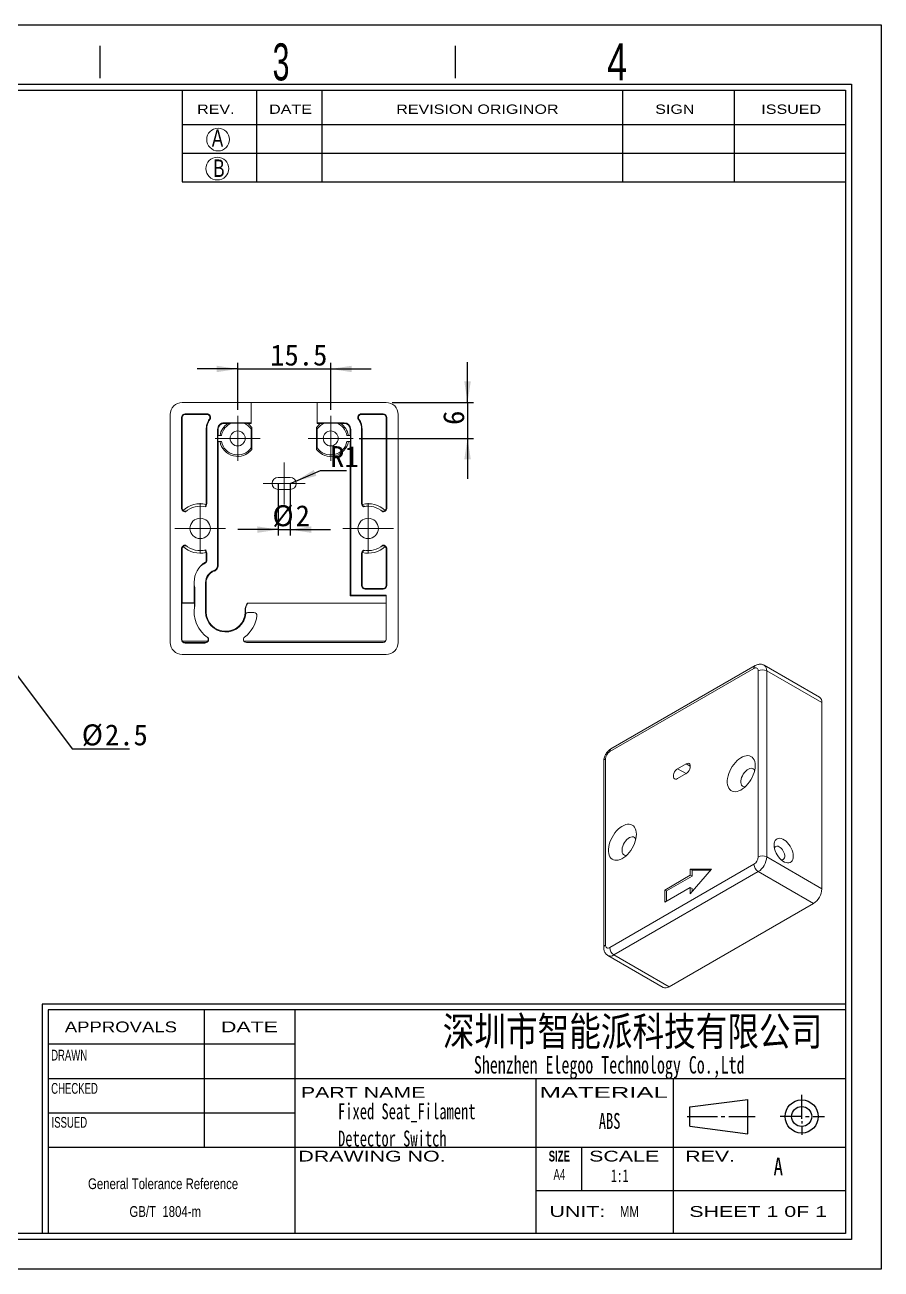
# Model space of a CAD drawing. Header units: millimetres. Extents: x 2 to 295, y 1 to 209.
# Drawn here: x 152.4 to 295.1, y 1.3 to 208.7 of the extents above; entities that cross this region are included whole.
import ezdxf

# ---------------------------------------------------------------- set-up
doc = ezdxf.new("R2010")
doc.units = ezdxf.units.MM
doc.linetypes.add('CENTER', pattern=[10.16, 6.35, -1.27, 1.27, -1.27])
doc.layers.add('DIM', color=5, linetype='Continuous')
doc.layers.add('SLD-0', color=179, linetype='Continuous')
doc.layers.add('中心线', color=1, linetype='CENTER', lineweight=15)
doc.styles.add('SLDTEXTSTYLE0', font='SIMSUN.TTC', dxfattribs={"width": 0.67})
doc.styles.add('SLDTEXTSTYLE1', font='SIMSUN.TTC', dxfattribs={"width": 0.67})
doc.styles.add('SLDTEXTSTYLE10', font='ARIAL.TTF', dxfattribs={"width": 1.2324})
doc.styles.add('SLDTEXTSTYLE11', font='ARIAL.TTF', dxfattribs={"width": 1.7064})
doc.styles.add('SLDTEXTSTYLE12', font='SIMSUN.TTC', dxfattribs={"width": 0.8, "bigfont": 'bigfont'})
doc.styles.add('SLDTEXTSTYLE13', font='SIMSUN.TTC', dxfattribs={"width": 0.8})
doc.styles.add('SLDTEXTSTYLE14', font='SIMSUN.TTC')
doc.styles.add('SLDTEXTSTYLE2', font='SIMKAI.TTF', dxfattribs={"width": 0.67})
doc.styles.add('SLDTEXTSTYLE4', font='ARIAL.TTF', dxfattribs={"width": 0.63516})
doc.styles.add('SLDTEXTSTYLE5', font='GOTHIC.TTF', dxfattribs={"width": 0.7304})
doc.styles.add('SLDTEXTSTYLE6', font='GOTHIC.TTF', dxfattribs={"width": 0.61171})
doc.styles.add('SLDTEXTSTYLE7', font='ARIALBD.TTF', dxfattribs={"width": 0.63516})
doc.styles.add('SLDTEXTSTYLE8', font='ARIAL.TTF', dxfattribs={"width": 1.422})
doc.styles.add('SLDTEXTSTYLE9', font='ARIAL.TTF', dxfattribs={"width": 0.7584})
doc.dimstyles.new('SLDDIMSTYLE1', dxfattribs={"dimtxt": 3.5, "dimasz": 3.5, "dimexe": 0, "dimexo": 0.0625, "dimgap": 0.875, "dimtad": 0, "dimtih": 1, "dimtoh": 1, "dimrnd": 1e-09, "dimzin": 12, "dimdsep": 46, "dimtxsty": 'SLDTEXTSTYLE0', "dimsah": 1, "dimcen": 0, "dimadec": 0, "dimazin": 3, "dimtfac": 1, "dimtmove": 0, "dimatfit": 3, "dimfxl": 0, "dimfrac": 2, "dimtolj": 1, "dimtzin": 12, "dimarcsym": 0})
doc.dimstyles.new('SLDDIMSTYLE2', dxfattribs={"dimtxt": 3.5, "dimasz": 3.5, "dimexe": 0, "dimexo": 0.0625, "dimgap": 0.875, "dimtad": 2, "dimrnd": 1e-09, "dimzin": 12, "dimdsep": 46, "dimtxsty": 'SLDTEXTSTYLE0', "dimsah": 1, "dimcen": 0.09, "dimadec": 0, "dimazin": 3, "dimtfac": 1, "dimtmove": 0, "dimatfit": 0, "dimfxl": 0, "dimfrac": 2, "dimtolj": 1, "dimtzin": 12, "dimarcsym": 0})
doc.dimstyles.new('SLDDIMSTYLE3', dxfattribs={"dimtxt": 3.5, "dimasz": 3.5, "dimexe": 0, "dimexo": 0.0625, "dimgap": 0.875, "dimtad": 0, "dimtih": 1, "dimtoh": 1, "dimrnd": 1e-09, "dimzin": 12, "dimdsep": 46, "dimtxsty": 'SLDTEXTSTYLE0', "dimsah": 1, "dimcen": 0, "dimadec": 0, "dimazin": 3, "dimtfac": 1, "dimtofl": 0, "dimtmove": 0, "dimatfit": 3, "dimfxl": 0, "dimfrac": 2, "dimtolj": 1, "dimtzin": 12, "dimarcsym": 0})

# ---------------------------------------------------------------- blocks, each defined once
blk = doc.blocks.new('SW_NOTE_1')
at = {"color": 0, "linetype": 'Continuous', "lineweight": 0, "char_height": 2.6458, "attachment_point": 1, "style": 'SLDTEXTSTYLE1'}
for s, insert in [('Fixed Seat_Filament ', (0, 3.08)), ('Detector Switch', (0, -1.45))]:
    blk.add_mtext(s, dxfattribs=dict(at, insert=insert))
blk = doc.blocks.new('SW_NOTE_2')
at = {"layer": 'SLD-0', "color": 0, "char_height": 1.7927, "attachment_point": 2, "style": 'SLDTEXTSTYLE9'}
for s, insert in [('General Tolerance Reference ', (13.02, 2.31)), (' GB/T  1804-m', (13.11, -2.32))]:
    blk.add_mtext(s, dxfattribs=dict(at, insert=insert))
blk = doc.blocks.new('_D_5')
at = {"layer": 'DIM'}
for p, q in [((143.78, 110.04), (139.74, 115.43)), ((143.78, 110.04), (145.28, 108.05)), ((145.28, 108.05), (160.31, 88.02)), ((160.31, 88.02), (169.85, 88.02))]:
    blk.add_line(p, q, dxfattribs=at)
for points in [[(143.78, 110.04), (142.11, 113.17), (141.24, 112.52)], [(145.28, 108.05), (146.95, 104.92), (147.81, 105.57)]]:
    blk.add_solid(points, dxfattribs=at)
at = {"layer": 'DIM', "char_height": 3.5, "attachment_point": 1, "style": 'SLDTEXTSTYLE14'}
for s, insert in [('%%c', (161.9, 92.09)), ('2.5', (165.77, 92.09))]:
    blk.add_mtext(s, dxfattribs=dict(at, insert=insert))
blk = doc.blocks.new('_D_6')
at = {"layer": 'DIM'}
for p, q in [((187.89, 144.5), (187.89, 152.33)), ((203.39, 144.5), (203.39, 152.33)), ((187.89, 151.33), (181.16, 151.33)), ((187.89, 151.33), (203.39, 151.33)), ((203.39, 151.33), (210.12, 151.33))]:
    blk.add_line(p, q, dxfattribs=at)
for points in [[(187.89, 151.33), (184.39, 151.86), (184.39, 150.79)], [(203.39, 151.33), (206.89, 150.79), (206.89, 151.86)]]:
    blk.add_solid(points, dxfattribs=at)
at = {"layer": 'DIM', "insert": (193.31, 155.4), "char_height": 3.5, "attachment_point": 1, "style": 'SLDTEXTSTYLE14'}
blk.add_mtext('15.5', dxfattribs=at)
blk = doc.blocks.new('_D_7')
at = {"layer": 'DIM'}
for p, q in [((194.64, 132.25), (194.64, 123.55)), ((196.64, 132.25), (196.64, 123.55)), ((194.64, 124.55), (187.91, 124.55)), ((194.64, 124.55), (196.64, 124.55)), ((196.64, 124.55), (203.37, 124.55))]:
    blk.add_line(p, q, dxfattribs=at)
for points in [[(194.64, 124.55), (191.14, 125.09), (191.14, 124.01)], [(196.64, 124.55), (200.14, 124.01), (200.14, 125.09)]]:
    blk.add_solid(points, dxfattribs=at)
at = {"layer": 'DIM', "char_height": 3.5, "attachment_point": 1, "style": 'SLDTEXTSTYLE14'}
for s, insert in [('%%c', (193.67, 128.62)), ('2', (197.54, 128.62))]:
    blk.add_mtext(s, dxfattribs=dict(at, insert=insert))
blk = doc.blocks.new('_D_8')
at = {"layer": 'DIM'}
for p, q in [((197.56, 132.63), (201.71, 134.39)), ((201.71, 134.39), (206.02, 134.39)), ((196.64, 132.25), (197.56, 132.63))]:
    blk.add_line(p, q, dxfattribs=at)
blk.add_solid([(197.56, 132.63), (200.99, 133.5), (200.57, 134.49)], dxfattribs=at)
at = {"layer": 'DIM', "insert": (203.3, 138.46), "char_height": 3.5, "attachment_point": 1, "style": 'SLDTEXTSTYLE14'}
blk.add_mtext('R1', dxfattribs=at)
blk = doc.blocks.new('_D_9')
at = {"layer": 'DIM'}
for p, q in [((226.19, 145.75), (226.19, 152.48)), ((213.64, 145.75), (227.19, 145.75)), ((226.19, 145.75), (226.19, 139.75)), ((208.14, 139.75), (227.19, 139.75)), ((226.19, 139.75), (226.19, 133.01))]:
    blk.add_line(p, q, dxfattribs=at)
for points in [[(226.19, 145.75), (226.73, 149.25), (225.65, 149.25)], [(226.19, 139.75), (225.65, 136.25), (226.73, 136.25)]]:
    blk.add_solid(points, dxfattribs=at)
at = {"layer": 'DIM', "insert": (222.12, 142), "char_height": 3.5, "attachment_point": 1, "rotation": 90, "style": 'SLDTEXTSTYLE14'}
blk.add_mtext('6', dxfattribs=at)
blk = doc.blocks.new('SW_CENTERMARKSYMBOL_4')
at = {"layer": '中心线', "color": 0}
for p, q in [((0, 2.5), (0, 3.75)), ((0, 0), (0, 2.5)), ((-2.5, 0), (-3.75, 0)), ((0, 0), (-2.5, 0)), ((0, 0), (0, -2.5)), ((0, 0), (2.5, 0)), ((2.5, 0), (3.75, 0)), ((0, -2.5), (0, -3.75))]:
    blk.add_line(p, q, dxfattribs=at)
blk = doc.blocks.new('SW_CENTERMARKSYMBOL_5')
at = {"layer": '中心线', "color": 0}
for p, q in [((0, 2.5), (0, 3.75)), ((0, 0), (0, 2.5)), ((-2.5, 0), (-3.75, 0)), ((0, 0), (-2.5, 0)), ((0, 0), (0, -2.5)), ((0, 0), (2.5, 0)), ((2.5, 0), (3.75, 0)), ((0, -2.5), (0, -3.75))]:
    blk.add_line(p, q, dxfattribs=at)
blk = doc.blocks.new('SW_CENTERMARKSYMBOL_6')
at = {"layer": '中心线', "color": 0}
for p, q in [((0, 2.5), (0, 4.2)), ((0, 0), (0, 2.5)), ((-2.5, 0), (-4.2, 0)), ((0, 0), (-2.5, 0)), ((0, 0), (0, -2.5)), ((0, 0), (2.5, 0)), ((2.5, 0), (4.2, 0)), ((0, -2.5), (0, -4.2))]:
    blk.add_line(p, q, dxfattribs=at)
blk = doc.blocks.new('SW_CENTERMARKSYMBOL_7')
at = {"layer": '中心线', "color": 0}
for p, q in [((0, 2.5), (0, 4.2)), ((0, 0), (0, 2.5)), ((-2.5, 0), (-4.2, 0)), ((0, 0), (-2.5, 0)), ((0, 0), (0, -2.5)), ((0, 0), (2.5, 0)), ((2.5, 0), (4.2, 0)), ((0, -2.5), (0, -4.2))]:
    blk.add_line(p, q, dxfattribs=at)
blk = doc.blocks.new('SW_CENTERMARKSYMBOL_8')
at = {"layer": '中心线', "color": 0}
for p, q in [((0, 2.5), (0, 3.5)), ((0, 0), (0, 2.5)), ((-2.5, 0), (-3.5, 0)), ((0, 0), (-2.5, 0)), ((0, 0), (0, -2.5)), ((0, 0), (2.5, 0)), ((2.5, 0), (3.5, 0)), ((0, -2.5), (0, -3.5))]:
    blk.add_line(p, q, dxfattribs=at)

msp = doc.modelspace()

# ---------------------------------------------------------------- linework, layer by layer
at = {"color": 7, "linetype": 'Continuous', "lineweight": 15}
for p, q in [((190.136, 145.745), (178.636, 145.745)), ((190.136, 145.745), (190.136, 142.35)), ((201.136, 145.745), (190.136, 145.745)), ((201.136, 142.35), (201.136, 145.745)), ((212.636, 145.745), (201.136, 145.745)), ((176.636, 143.745), (176.636, 105.745)), ((178.531, 143.245), (178.531, 128.12)), ((178.636, 143.245), (178.531, 143.245)), ((178.636, 143.245), (178.636, 128.12)), ((182.764, 143.85), (179.136, 143.85)), ((179.136, 143.85), (179.136, 143.745)), ((179.136, 143.745), (182.764, 143.745)), ((182.764, 143.745), (182.764, 143.85)), ((212.136, 143.85), (208.508, 143.85)), ((208.508, 143.85), (208.508, 143.745)), ((208.508, 143.745), (212.136, 143.745)), ((212.136, 143.745), (212.136, 143.85)), ((212.636, 143.245), (212.636, 128.12)), ((212.741, 143.245), (212.636, 143.245)), ((212.741, 128.12), (212.741, 143.245)), ((214.636, 105.745), (214.636, 143.745)), ((182.636, 141.245), (182.741, 141.245)), ((182.636, 128.915), (182.636, 141.245)), ((182.741, 141.245), (182.741, 128.915)), ((183.26, 142.9), (183.174, 142.96)), ((184.531, 141.245), (184.531, 118.763)), ((184.636, 141.245), (184.531, 141.245)), ((184.636, 141.245), (184.636, 140.245)), ((190.136, 142.35), (185.636, 142.35)), ((185.636, 142.35), (185.636, 142.245)), ((186.251, 142.245), (185.636, 142.245)), ((186.88, 142.305), (188.892, 142.305)), ((190.136, 142.245), (189.522, 142.245)), ((190.136, 142.305), (190.136, 142.35)), ((190.136, 142.245), (190.136, 142.305)), ((190.136, 141.326), (190.136, 138.164)), ((190.255, 137.925), (190.255, 141.566)), ((201.017, 141.566), (201.017, 137.925)), ((205.636, 142.35), (201.136, 142.35)), ((201.136, 142.305), (201.136, 142.35)), ((201.136, 142.245), (201.136, 142.305)), ((201.751, 142.245), (201.136, 142.245)), ((201.136, 138.164), (201.136, 141.326)), ((204.392, 142.305), (202.38, 142.305)), ((205.636, 142.245), (205.022, 142.245)), ((205.636, 142.245), (205.636, 142.35)), ((206.636, 140.245), (206.636, 141.245)), ((206.741, 141.245), (206.636, 141.245)), ((206.741, 113.63), (206.741, 141.245)), ((208.098, 142.96), (208.012, 142.9)), ((208.531, 128.915), (208.531, 141.245)), ((208.531, 141.245), (208.636, 141.245)), ((208.636, 141.245), (208.636, 128.915)), ((184.577, 140.245), (184.577, 139.245)), ((185.182, 140.245), (184.577, 140.245)), ((185.182, 139.245), (184.577, 139.245)), ((184.636, 139.245), (184.636, 118.574)), ((206.09, 140.245), (206.695, 140.245)), ((206.09, 139.245), (206.695, 139.245)), ((206.636, 113.526), (206.636, 139.245)), ((206.695, 139.245), (206.695, 140.245)), ((194.636, 133.245), (196.636, 133.245)), ((196.636, 131.245), (194.636, 131.245)), ((182.636, 128.915), (182.741, 128.915)), ((208.531, 128.915), (208.636, 128.915)), ((178.531, 128.12), (178.636, 128.12)), ((212.636, 128.12), (212.741, 128.12)), ((178.531, 121.37), (178.531, 106.245)), ((178.636, 121.37), (178.531, 121.37)), ((178.636, 121.37), (178.636, 112.348)), ((182.741, 120.575), (182.636, 120.575)), ((182.636, 119.487), (182.636, 120.575)), ((182.741, 120.575), (182.741, 119.487)), ((208.531, 115.226), (208.531, 120.575)), ((208.636, 120.575), (208.531, 120.575)), ((208.636, 120.575), (208.636, 115.226)), ((212.741, 121.37), (212.636, 121.37)), ((212.636, 121.37), (212.636, 115.226)), ((212.741, 115.226), (212.741, 121.37)), ((182.636, 119.487), (182.741, 119.487)), ((184.531, 118.763), (184.508, 118.778)), ((184.636, 118.574), (184.531, 118.763)), ((184.636, 118.574), (184.636, 118.574)), ((183.934, 117.73), (183.969, 117.631)), ((180.636, 115.745), (180.636, 112.348)), ((180.741, 114.836), (180.741, 111.889)), ((182.531, 115.745), (182.636, 115.745)), ((182.531, 115.745), (182.531, 110.845)), ((182.636, 115.745), (182.636, 110.845)), ((208.531, 115.226), (208.636, 115.226)), ((209.136, 114.726), (209.136, 114.621)), ((209.136, 114.726), (212.136, 114.726)), ((212.136, 114.621), (209.136, 114.621)), ((212.136, 114.621), (212.136, 114.726)), ((212.636, 115.226), (212.741, 115.226)), ((178.636, 112.348), (178.609, 112.295)), ((180.663, 112.295), (178.609, 112.295)), ((180.636, 112.348), (178.636, 112.348)), ((180.663, 112.295), (180.636, 112.348)), ((189.565, 112.295), (189.532, 112.295)), ((189.565, 112.295), (212.636, 112.295)), ((206.636, 113.526), (206.741, 113.63)), ((212.636, 113.526), (206.636, 113.526)), ((206.741, 113.63), (212.636, 113.63)), ((212.636, 106.245), (212.636, 113.63)), ((182.531, 110.845), (182.636, 110.845)), ((189.136, 110.845), (189.136, 111.101)), ((189.184, 111.101), (189.136, 111.101)), ((189.186, 110.845), (189.136, 110.845)), ((189.587, 110.741), (190.598, 110.741)), ((178.531, 106.245), (178.595, 106.245)), ((182.884, 105.953), (178.688, 105.953)), ((188.93, 105.953), (212.542, 105.953)), ((178.636, 103.745), (212.636, 103.745)), ((179.136, 105.71), (179.136, 105.641)), ((182.436, 105.71), (179.136, 105.71)), ((179.136, 105.641), (182.436, 105.641)), ((182.436, 105.641), (182.436, 105.71)), ((189.336, 105.745), (212.136, 105.745)), ((274.128, 101.885), (250.086, 88.006)), ((284.82, 96.628), (275.628, 101.934)), ((273.921, 101.427), (249.879, 87.548)), ((274.628, 69.99), (274.628, 101.019)), ((276.042, 101.019), (276.042, 69.99)), ((285.234, 95.712), (276.042, 101.019)), ((285.234, 95.712), (285.234, 64.684)), ((248.879, 85.915), (248.879, 54.887)), ((249.172, 86.323), (249.172, 55.295)), ((262.607, 85.506), (261.193, 84.689)), ((262.607, 83.873), (261.193, 84.689)), ((261.193, 83.056), (262.607, 83.873)), ((262.607, 83.873), (262.589, 83.862)), ((262.625, 83.883), (262.607, 83.873)), ((249.879, 54.887), (273.921, 68.765)), ((276.042, 69.99), (285.234, 64.684)), ((274.628, 67.541), (250.586, 53.662)), ((263.314, 66.929), (259.072, 64.48)), ((263.597, 66.766), (259.354, 64.317)), ((263.314, 63.867), (266.85, 67.95)), ((266.85, 67.95), (263.314, 67.95)), ((263.314, 67.95), (263.314, 66.929)), ((263.597, 67.787), (263.314, 67.95)), ((263.597, 66.766), (263.314, 66.929)), ((263.597, 67.787), (263.597, 66.766)), ((266.708, 67.786), (263.597, 67.787)), ((283.82, 62.234), (274.628, 67.541)), ((259.072, 62.439), (263.314, 64.888)), ((259.072, 64.48), (259.072, 62.439)), ((259.354, 64.317), (259.072, 64.48)), ((259.354, 64.317), (259.354, 62.602)), ((263.314, 64.888), (263.314, 63.867)), ((263.597, 64.725), (263.314, 64.888)), ((263.597, 64.725), (263.597, 64.194)), ((283.82, 62.234), (259.779, 48.355)), ((249.586, 53.563), (258.779, 48.256)), ((250.586, 53.662), (259.779, 48.355))]:
    msp.add_line(p, q, dxfattribs=at)
at = {"color": 8, "linetype": 'Continuous', "lineweight": 15}
msp.add_line((263.314, 85.097), (262.607, 85.506), dxfattribs=at)
at = {"color": 7, "linetype": 'Continuous', "lineweight": 15, "flags": 128}
for points in [[(262.607, 83.873), (262.79, 84.006), (262.961, 84.186), (263.107, 84.4), (263.219, 84.634), (263.29, 84.872), (263.314, 85.097), (263.29, 85.295), (263.219, 85.451), (263.107, 85.555), (262.961, 85.6), (262.79, 85.583), (262.607, 85.506)], [(274.133, 85.219), (274.112, 85.566), (274.05, 85.883), (273.948, 86.164), (273.807, 86.404), (273.631, 86.599), (273.422, 86.745), (273.184, 86.84), (272.921, 86.882), (272.638, 86.87), (272.34, 86.805), (272.033, 86.688), (271.721, 86.52), (271.411, 86.305), (271.108, 86.046), (270.817, 85.749), (270.544, 85.418), (270.293, 85.06), (270.069, 84.68), (269.876, 84.286), (269.717, 83.885), (269.595, 83.483), (269.513, 83.088), (269.471, 82.708), (269.471, 82.348), (269.513, 82.015), (269.595, 81.715), (269.717, 81.454), (269.876, 81.236), (270.069, 81.065), (270.293, 80.944), (270.544, 80.876), (270.817, 80.86), (271.108, 80.899), (271.411, 80.991), (271.721, 81.134), (272.033, 81.325), (272.34, 81.563), (272.638, 81.841), (272.921, 82.156), (273.184, 82.501), (273.422, 82.871), (273.631, 83.259), (273.807, 83.657), (273.948, 84.06), (274.05, 84.459), (274.112, 84.848), (274.133, 85.219)], [(261.193, 84.689), (261.01, 84.556), (260.839, 84.376), (260.693, 84.161), (260.58, 83.927), (260.51, 83.69), (260.486, 83.464), (260.51, 83.267), (260.58, 83.111), (260.693, 83.007), (260.839, 82.961), (261.01, 82.978), (261.193, 83.056)], [(274.037, 84.4), (273.942, 84.553), (273.801, 84.679), (273.628, 84.752), (273.43, 84.769), (273.214, 84.731), (272.988, 84.638), (272.76, 84.494), (272.538, 84.303), (272.33, 84.074), (272.144, 83.813), (271.986, 83.531), (271.862, 83.238), (271.777, 82.944), (271.734, 82.66), (271.734, 82.396), (271.777, 82.162), (271.862, 81.966), (271.986, 81.815), (272.144, 81.715), (272.33, 81.669), (272.461, 81.67)], [(254.334, 73.789), (254.313, 74.136), (254.251, 74.453), (254.149, 74.734), (254.008, 74.974), (253.832, 75.169), (253.623, 75.315), (253.385, 75.41), (253.122, 75.452), (252.839, 75.441), (252.541, 75.375), (252.234, 75.258), (251.922, 75.09), (251.612, 74.875), (251.309, 74.616), (251.018, 74.319), (250.745, 73.988), (250.494, 73.63), (250.27, 73.25), (250.077, 72.856), (249.918, 72.455), (249.796, 72.053), (249.714, 71.659), (249.672, 71.278), (249.672, 70.918), (249.714, 70.585), (249.796, 70.286), (249.918, 70.024), (250.077, 69.806), (250.27, 69.635), (250.494, 69.515), (250.745, 69.446), (251.018, 69.431), (251.309, 69.469), (251.612, 69.561), (251.922, 69.704), (252.234, 69.896), (252.541, 70.133), (252.839, 70.412), (253.122, 70.726), (253.385, 71.072), (253.623, 71.441), (253.832, 71.829), (254.008, 72.228), (254.149, 72.63), (254.251, 73.029), (254.313, 73.418), (254.334, 73.789)], [(254.238, 72.97), (254.143, 73.123), (254.002, 73.249), (253.829, 73.322), (253.631, 73.34), (253.415, 73.301), (253.189, 73.208), (252.961, 73.064), (252.739, 72.874), (252.531, 72.644), (252.345, 72.383), (252.187, 72.101), (252.063, 71.808), (251.978, 71.514), (251.935, 71.23), (251.935, 70.966), (251.978, 70.732), (252.063, 70.536), (252.187, 70.385), (252.345, 70.285), (252.531, 70.24), (252.662, 70.24)], [(277.28, 71.97), (277.301, 72.26), (277.366, 72.517), (277.471, 72.734), (277.615, 72.905), (277.793, 73.026), (278, 73.092), (278.231, 73.103), (278.48, 73.058), (278.739, 72.959), (279.002, 72.807), (279.261, 72.607), (279.51, 72.365), (279.741, 72.088), (279.948, 71.782), (280.126, 71.456), (280.27, 71.119), (280.375, 70.78), (280.44, 70.448), (280.461, 70.133), (280.44, 69.844), (280.375, 69.587), (280.27, 69.37), (280.126, 69.199), (279.948, 69.078), (279.741, 69.012), (279.51, 69.001), (279.261, 69.045), (279.002, 69.145), (278.739, 69.297), (278.48, 69.496), (278.231, 69.738), (278, 70.016), (277.793, 70.322), (277.615, 70.648), (277.471, 70.985), (277.366, 71.324), (277.301, 71.655), (277.28, 71.97)], [(278.464, 69.51), (278.491, 69.507), (278.659, 69.513), (278.805, 69.571), (278.921, 69.68), (279.001, 69.834), (279.042, 70.026), (279.042, 70.247), (279.001, 70.486), (278.921, 70.733), (278.805, 70.975), (278.659, 71.202), (278.491, 71.403), (278.306, 71.568), (278.116, 71.691), (277.927, 71.764), (277.749, 71.785), (277.591, 71.752), (277.46, 71.668), (277.361, 71.535), (277.332, 71.471)]]:
    msp.add_lwpolyline(points, dxfattribs=at)
at = {"color": 7, "linetype": 'Continuous', "lineweight": 15}
for centre, radius in [((187.886, 139.745), 1.25), ((203.386, 139.745), 1.25), ((181.636, 124.745), 1.7), ((209.636, 124.745), 1.7)]:
    msp.add_circle(centre, radius, dxfattribs=at)
for centre, radius, start, end in [((178.636, 143.745), 2, 90, 180), ((212.636, 143.745), 2, 0, 90), ((179.136, 143.245), 0.605, 90, 180), ((179.136, 143.245), 0.5, 90, 180), ((208.508, 143.245), 0.605, 90, 214.8499), ((208.508, 143.245), 0.5, 90, 214.8499), ((212.136, 143.245), 0.605, 0, 90), ((212.136, 143.245), 0.5, 0, 90), ((187.886, 139.745), 2.987, 123.19303, 170.36528), ((187.886, 139.745), 2.75, 111.46049, 169.52432), ((187.886, 139.745), 2.75, 35.0968, 68.53951), ((187.886, 139.745), 2.987, 37.54465, 56.80697), ((203.386, 139.745), 2.987, 123.19303, 142.45535), ((203.386, 139.745), 2.75, 111.46049, 144.9032), ((203.386, 139.745), 2.75, 10.47568, 68.53951), ((203.386, 139.745), 2.987, 9.63472, 56.80697), ((205.636, 141.245), 1.105, 0, 90), ((205.636, 141.245), 1, 0, 90), ((205.636, 141.245), 2.895, 0, 34.8499), ((205.636, 141.245), 3, 0, 34.8499), ((187.886, 139.745), 2.987, 189.63472, 322.45535), ((187.886, 139.745), 2.75, 190.47568, 324.9032), ((203.386, 139.745), 2.987, 217.54465, 350.36528), ((203.386, 139.745), 2.75, 215.0968, 349.52432), ((194.636, 132.245), 1, 90, 270), ((196.636, 132.245), 1, 270, 90), ((181.636, 124.745), 4.128, 76.35095, 133.34257), ((209.136, 128.915), 0.605, 180, 245.0054), ((209.136, 128.915), 0.5, 180, 198.4589), ((209.636, 124.745), 4.128, 46.65743, 103.6501), ((179.136, 128.12), 0.605, 180, 274.69786), ((179.136, 128.12), 0.5, 180, 228.15136), ((181.636, 124.745), 3.7, 75.28251, 131.47474), ((209.636, 124.745), 3.7, 48.52526, 101.78228), ((212.136, 128.12), 0.605, 265.30214, 0), ((212.136, 128.12), 0.5, 311.84864, 0), ((179.136, 121.37), 0.605, 85.30214, 180), ((179.136, 121.37), 0.5, 131.84864, 180), ((181.636, 124.745), 4.128, 226.65743, 283.64905), ((181.636, 124.745), 3.7, 228.52526, 284.71749), ((209.136, 120.575), 0.605, 114.9946, 180), ((209.136, 120.575), 0.5, 161.5411, 180), ((209.636, 124.745), 4.128, 256.3499, 313.34257), ((209.636, 124.745), 3.7, 258.21772, 311.47474), ((212.136, 121.37), 0.605, 0, 94.69786), ((212.136, 121.37), 0.5, 0, 48.15136), ((184.636, 115.745), 4, 136.89001, 193.13952), ((183.636, 118.574), 0.895, 289.47123, 13.19382), ((184.636, 115.745), 2.105, 109.47199, 180), ((184.636, 115.745), 2, 109.47199, 180), ((209.136, 115.226), 0.605, 180, 270), ((209.136, 115.226), 0.5, 180, 270), ((212.136, 115.226), 0.605, 270, 0), ((212.136, 115.226), 0.5, 270, 0), ((191.136, 111.101), 2, 143.32913, 180), ((185.886, 110.845), 5.25, 168.53689, 236.67762), ((185.886, 110.845), 3.355, 180, 355.68282), ((185.886, 110.845), 3.25, 180, 0), ((185.886, 110.845), 5.25, 306.8699, 352.69762), ((189.587, 110.241), 0.5, 90, 135.37746), ((190.598, 110.241), 0.5, 352.69762, 90), ((179.136, 106.245), 0.605, 180, 270), ((179.136, 106.245), 0.535, 213.12752, 270), ((182.436, 106.245), 0.605, 270, 20.63755), ((182.436, 106.245), 0.535, 270, 326.87248), ((189.336, 106.245), 0.5, 126.8699, 270), ((212.136, 106.245), 0.5, 270, 0), ((178.636, 105.745), 2, 180, 270), ((212.636, 105.745), 2, 270, 0), ((274.197, 101.089), 0.437, 350.78574, 129.20332), ((275.335, 99.654), 1.537, 62.60968, 117.39033), ((284.234, 95.811), 1.005, 354.33751, 54.35023), ((250.707, 86.254), 1.537, 122.60544, 177.39462), ((273.093, 70.06), 1.537, 302.60544, 357.39462), ((275.456, 68.835), 1.537, 182.60548, 237.39452), ((275.335, 68.625), 1.537, 62.60968, 117.39033), ((272.985, 70.122), 3.06, 302.47628, 357.52375), ((282.177, 64.816), 3.06, 302.47628, 357.52375), ((249.603, 55.225), 0.437, 170.78574, 309.20332), ((251.414, 54.956), 1.537, 182.60548, 237.39452), ((259.196, 49.142), 0.979, 244.78095, 306.52948)]:
    msp.add_arc(centre, radius, start, end, dxfattribs=at)
at = {"color": 8, "linetype": 'Continuous', "lineweight": 15}
for centre, radius, start, end in [((274.421, 101.476), 0.503, 125.7048, 185.61986), ((275.044, 101.118), 1.003, 354.31372, 54.62737), ((250.37, 87.602), 0.494, 125.072, 186.2402), ((249.38, 85.865), 0.503, 114.37447, 174.3054), ((249.38, 54.837), 0.503, 114.37593, 174.28946), ((250.003, 54.45), 0.98, 245.0603, 306.50296)]:
    msp.add_arc(centre, radius, start, end, dxfattribs=at)
at = {"color": 7, "linetype": 'Continuous', "lineweight": 15}
for centre, start_param, end_param in [((178.61, 109.045), 0.0174533, 2.6090886), ((180.662, 109.045), 5.5814183, 6.265732), ((189.162, 109.045), 5.2993655, 5.3971418)]:
    msp.add_ellipse(centre, major_axis=(0, 3.25), ratio=0.0087269, start_param=start_param, end_param=end_param, dxfattribs=at)
for points, knots in [([(182.764, 143.85), (182.874, 143.85), (182.983, 143.819), (183.171, 143.706), (183.249, 143.623), (183.351, 143.428), (183.374, 143.316), (183.36, 143.097), (183.323, 142.99), (183.26, 142.9)], [2.5333471, 2.5333471, 2.5333471, 2.5333471, 3.0781076, 3.0781076, 3.622868, 3.622868, 4.1676285, 4.1676285, 4.712389, 4.712389, 4.712389, 4.712389]), ([(183.174, 142.96), (183.226, 143.034), (183.257, 143.123), (183.268, 143.304), (183.249, 143.396), (183.165, 143.557), (183.1, 143.626), (182.945, 143.72), (182.855, 143.745), (182.764, 143.745)], [2.5333471, 2.5333471, 2.5333471, 2.5333471, 3.0781076, 3.0781076, 3.622868, 3.622868, 4.1676285, 4.1676285, 4.712389, 4.712389, 4.712389, 4.712389]), ([(182.636, 141.245), (182.636, 141.549), (182.683, 141.853), (182.865, 142.434), (183, 142.71), (183.174, 142.96)], [5.67493973, 5.67493973, 5.67493973, 5.67493973, 5.97906252, 5.97906252, 6.28318531, 6.28318531, 6.28318531, 6.28318531]), ([(182.741, 141.245), (182.741, 141.539), (182.786, 141.832), (182.961, 142.392), (183.092, 142.659), (183.26, 142.9)], [5.67493973, 5.67493973, 5.67493973, 5.67493973, 5.97906252, 5.97906252, 6.28318531, 6.28318531, 6.28318531, 6.28318531]), ([(184.531, 141.245), (184.531, 141.39), (184.56, 141.534), (184.671, 141.802), (184.753, 141.924), (184.957, 142.129), (185.08, 142.211), (185.347, 142.321), (185.491, 142.35), (185.636, 142.35)], [4.712389, 4.712389, 4.712389, 4.712389, 5.1050881, 5.1050881, 5.4977871, 5.4977871, 5.8904862, 5.8904862, 6.2831853, 6.2831853, 6.2831853, 6.2831853]), ([(185.636, 142.245), (185.505, 142.245), (185.374, 142.219), (185.132, 142.119), (185.022, 142.045), (184.836, 141.86), (184.762, 141.749), (184.662, 141.507), (184.636, 141.376), (184.636, 141.245)], [4.712389, 4.712389, 4.712389, 4.712389, 5.1050881, 5.1050881, 5.4977871, 5.4977871, 5.8904862, 5.8904862, 6.2831853, 6.2831853, 6.2831853, 6.2831853]), ([(186.251, 142.245), (186.338, 142.255), (186.431, 142.265), (186.636, 142.285), (186.747, 142.295), (186.88, 142.305)], [0, 0, 0, 0, 0.5, 0.5, 1, 1, 1, 1]), ([(189.522, 142.245), (189.434, 142.255), (189.341, 142.265), (189.136, 142.285), (189.025, 142.295), (188.892, 142.305)], [0, 0, 0, 0, 0.5, 0.5, 1, 1, 1, 1]), ([(190.136, 141.326), (190.167, 141.39), (190.198, 141.452), (190.229, 141.514), (190.237, 141.531), (190.246, 141.549), (190.255, 141.566)], [0.0000002002, 0.0000002002, 0.0000002002, 0.0000002002, 0.0053145131, 0.0053145131, 0.0053145131, 0.0068054468, 0.0068054468, 0.0068054468, 0.0068054468]), ([(201.017, 141.566), (201.051, 141.499), (201.084, 141.432), (201.118, 141.363), (201.124, 141.351), (201.13, 141.339), (201.136, 141.326)], [0.0000002002, 0.0000002002, 0.0000002002, 0.0000002002, 0.0057734468, 0.0057734468, 0.0057734468, 0.0068054468, 0.0068054468, 0.0068054468, 0.0068054468]), ([(201.751, 142.245), (201.838, 142.255), (201.931, 142.265), (202.136, 142.285), (202.247, 142.295), (202.38, 142.305)], [0, 0, 0, 0, 0.5, 0.5, 1, 1, 1, 1]), ([(205.022, 142.245), (204.934, 142.255), (204.841, 142.265), (204.636, 142.285), (204.525, 142.295), (204.392, 142.305)], [0, 0, 0, 0, 0.5, 0.5, 1, 1, 1, 1]), ([(190.255, 137.925), (190.221, 137.991), (190.188, 138.059), (190.154, 138.127), (190.148, 138.139), (190.142, 138.152), (190.136, 138.164)], [0.0000002002, 0.0000002002, 0.0000002002, 0.0000002002, 0.0057734468, 0.0057734468, 0.0057734468, 0.0068054468, 0.0068054468, 0.0068054468, 0.0068054468]), ([(201.136, 138.164), (201.105, 138.101), (201.074, 138.038), (201.043, 137.976), (201.035, 137.959), (201.026, 137.942), (201.017, 137.925)], [0.0000002002, 0.0000002002, 0.0000002002, 0.0000002002, 0.0053145131, 0.0053145131, 0.0053145131, 0.0068054468, 0.0068054468, 0.0068054468, 0.0068054468]), ([(182.478, 128.348), (182.507, 128.439), (182.537, 128.531), (182.566, 128.622), (182.574, 128.644), (182.581, 128.667), (182.588, 128.69), (182.596, 128.712), (182.603, 128.735), (182.61, 128.757)], [0, 0, 0, 0, 0.00040628176, 0.00040628176, 0.00040628176, 0.00050656471, 0.00050656471, 0.00050656471, 0.00060684766, 0.00060684766, 0.00060684766, 0.00060684766]), ([(182.741, 128.915), (182.741, 128.85), (182.73, 128.786), (182.71, 128.724), (182.665, 128.591), (182.621, 128.457), (182.576, 128.324)], [-0.00034452017, -0.00034452017, -0.00034452017, -0.00034452017, -0.00018414292, -0.00018414292, -0.00018414292, 0.00016037725, 0.00016037725, 0.00016037725, 0.00016037725]), ([(208.662, 128.757), (208.69, 128.67), (208.741, 128.59), (208.859, 128.493), (208.905, 128.465), (209.012, 128.424), (209.074, 128.411), (209.139, 128.412)], [0, 0, 0, 0, 0.5, 0.5, 0.75, 0.75, 1, 1, 1, 1]), ([(178.802, 127.748), (178.87, 127.686), (178.954, 127.642), (179.104, 127.616), (179.159, 127.614), (179.272, 127.632), (179.332, 127.652), (179.388, 127.684)], [0, 0, 0, 0, 0.5, 0.5, 0.75, 0.75, 1, 1, 1, 1]), ([(211.884, 127.684), (211.94, 127.652), (212, 127.632), (212.113, 127.614), (212.168, 127.616), (212.318, 127.642), (212.402, 127.686), (212.47, 127.748)], [0, 0, 0, 0, 0.25, 0.25, 0.5, 0.5, 1, 1, 1, 1]), ([(179.388, 121.807), (179.332, 121.839), (179.272, 121.858), (179.159, 121.876), (179.104, 121.875), (178.955, 121.849), (178.87, 121.805), (178.802, 121.743)], [0, 0, 0, 0, 0.25, 0.25, 0.5, 0.5, 1, 1, 1, 1]), ([(182.478, 121.142), (182.484, 121.123), (182.49, 121.104), (182.496, 121.084), (182.515, 121.026), (182.534, 120.967), (182.553, 120.909), (182.563, 120.88), (182.572, 120.85), (182.582, 120.821), (182.587, 120.807), (182.591, 120.792), (182.596, 120.777), (182.601, 120.763), (182.606, 120.748), (182.61, 120.733)], [0.00032044292, 0.00032044292, 0.00032044292, 0.00032044292, 0.00040628176, 0.00040628176, 0.00040628176, 0.00066678617, 0.00066678617, 0.00066678617, 0.00079703838, 0.00079703838, 0.00079703838, 0.00086216448, 0.00086216448, 0.00086216448, 0.00092729058, 0.00092729058, 0.00092729058, 0.00092729058]), ([(182.576, 121.167), (182.621, 121.033), (182.665, 120.9), (182.71, 120.767), (182.73, 120.704), (182.741, 120.641), (182.741, 120.575)], [0, 0, 0, 0, 0.00034452017, 0.00034452017, 0.00034452017, 0.00050489742, 0.00050489742, 0.00050489742, 0.00050489742]), ([(209.139, 121.079), (209.009, 121.079), (208.898, 121.03), (208.742, 120.901), (208.69, 120.821), (208.662, 120.733)], [0, 0, 0, 0, 0.5, 0.5, 1, 1, 1, 1]), ([(212.47, 121.743), (212.402, 121.805), (212.318, 121.849), (212.168, 121.875), (212.113, 121.876), (212, 121.858), (211.94, 121.839), (211.884, 121.807)], [0, 0, 0, 0, 0.5, 0.5, 0.75, 0.75, 1, 1, 1, 1]), ([(182.741, 119.487), (182.741, 119.388), (182.716, 119.288), (182.623, 119.115), (182.554, 119.039), (182.472, 118.984), (182.22, 118.816), (181.968, 118.647), (181.716, 118.479)], [-0.0007504541, -0.0007504541, -0.0007504541, -0.0007504541, -0.0005062912, -0.0005062912, -0.0002621283, -0.0002621283, -0.0002621283, 0.0004883258, 0.0004883258, 0.0004883258, 0.0004883258]), ([(182.414, 119.071), (182.4, 119.062), (182.389, 119.054), (182.372, 119.043), (182.365, 119.038), (182.347, 119.025), (182.338, 119.019), (182.313, 119.001), (182.3, 118.992), (182.266, 118.968), (182.249, 118.955), (182.202, 118.919), (182.178, 118.901), (182.113, 118.85), (182.08, 118.823), (181.992, 118.748), (181.948, 118.708), (181.828, 118.596), (181.769, 118.535), (181.716, 118.479)], [0, 0, 0, 0, 0.0039062, 0.0039062, 0.0078125, 0.0078125, 0.015625, 0.015625, 0.03125, 0.03125, 0.0625, 0.0625, 0.125, 0.125, 0.25, 0.25, 0.5, 0.5, 1, 1, 1, 1]), ([(182.414, 119.071), (182.482, 119.116), (182.539, 119.179), (182.615, 119.323), (182.636, 119.405), (182.636, 119.487)], [0, 0, 0, 0, 0.00024416289, 0.00024416289, 0.00048832578, 0.00048832578, 0.00048832578, 0.00048832578]), ([(184.452, 117.996), (184.432, 117.969), (184.391, 117.914), (184.319, 117.841), (184.228, 117.764), (184.112, 117.689), (184.017, 117.65), (183.969, 117.631)], [0, 0, 0, 0, 0.16660341, 0.33232931, 0.49893388, 0.74946669, 1, 1, 1, 1]), ([(189.565, 112.295), (189.567, 112.295), (189.548, 112.268), (189.481, 112.162), (189.432, 112.083), (189.334, 111.879), (189.284, 111.753), (189.208, 111.458), (189.183, 111.291), (189.184, 111.101)], [0, 0, 0, 0, 0.25, 0.25, 0.5, 0.5, 0.75, 0.75, 1, 1, 1, 1]), ([(183.759, 108.365), (183.893, 108.25), (184.029, 108.151), (184.296, 107.983), (184.432, 107.912), (184.596, 107.836), (184.644, 107.816), (184.696, 107.793), (184.696, 107.792), (184.643, 107.812), (184.594, 107.831), (184.485, 107.879), (184.423, 107.908), (184.23, 108.008), (184.094, 108.089), (183.824, 108.283), (183.688, 108.397), (183.432, 108.652), (183.309, 108.796), (183.09, 109.107), (182.992, 109.276), (182.876, 109.523), (182.842, 109.606), (182.783, 109.762), (182.76, 109.836), (182.7, 110.04), (182.678, 110.149), (182.655, 110.283), (182.654, 110.308), (182.661, 110.279), (182.665, 110.258), (182.679, 110.197), (182.688, 110.156), (182.713, 110.055), (182.729, 109.996), (182.768, 109.864), (182.793, 109.79), (182.879, 109.56), (182.957, 109.39), (183.146, 109.06), (183.256, 108.9), (183.498, 108.61), (183.625, 108.481), (183.759, 108.365)], [0, 0, 0, 0, 0.0625, 0.0625, 0.125, 0.125, 0.15625, 0.15625, 0.1875, 0.1875, 0.21875, 0.21875, 0.25, 0.25, 0.3125, 0.3125, 0.375, 0.375, 0.4375, 0.4375, 0.5, 0.5, 0.53125, 0.53125, 0.5625, 0.5625, 0.625, 0.625, 0.6875, 0.6875, 0.71875, 0.71875, 0.75, 0.75, 0.78125, 0.78125, 0.8125, 0.8125, 0.875, 0.875, 0.9375, 0.9375, 1, 1, 1, 1]), ([(187.399, 107.945), (187.527, 108.013), (187.662, 108.096), (187.931, 108.291), (188.066, 108.406), (188.257, 108.597), (188.319, 108.664), (188.439, 108.807), (188.498, 108.883), (188.608, 109.039), (188.659, 109.119), (188.755, 109.283), (188.799, 109.367), (188.916, 109.613), (188.976, 109.775), (189.038, 109.976), (189.055, 110.038), (189.081, 110.142), (189.09, 110.185), (189.105, 110.251), (189.11, 110.274), (189.116, 110.297), (189.117, 110.298), (189.114, 110.268), (189.105, 110.203), (189.06, 110), (189.024, 109.861), (188.911, 109.549), (188.834, 109.379), (188.646, 109.049), (188.534, 108.889), (188.295, 108.602), (188.164, 108.471), (187.899, 108.244), (187.762, 108.145), (187.559, 108.02), (187.493, 107.982), (187.364, 107.915), (187.301, 107.885), (187.188, 107.835), (187.139, 107.816), (187.08, 107.793), (187.074, 107.792), (187.12, 107.812), (187.166, 107.832), (187.273, 107.881), (187.335, 107.911), (187.399, 107.945)], [0, 0, 0, 0, 0.0625, 0.0625, 0.125, 0.125, 0.15625, 0.15625, 0.1875, 0.1875, 0.21875, 0.21875, 0.25, 0.25, 0.3125, 0.3125, 0.34375, 0.34375, 0.375, 0.375, 0.40625, 0.40625, 0.4375, 0.4375, 0.5, 0.5, 0.5625, 0.5625, 0.625, 0.625, 0.6875, 0.6875, 0.75, 0.75, 0.8125, 0.8125, 0.84375, 0.84375, 0.875, 0.875, 0.90625, 0.90625, 0.9375, 0.9375, 0.96875, 0.96875, 1, 1, 1, 1]), ([(189.171, 110.519), (189.174, 110.523), (189.177, 110.527), (189.18, 110.531), (189.193, 110.55), (189.206, 110.566), (189.219, 110.58), (189.223, 110.584), (189.227, 110.589), (189.231, 110.593)], [0.000194028, 0.000194028, 0.000194028, 0.000194028, 0.0010000003, 0.0010000003, 0.0010000003, 0.0050000174, 0.0050000174, 0.0050000174, 0.0062982605, 0.0062982605, 0.0062982605, 0.0062982605]), ([(182.884, 105.953), (182.926, 106.014), (182.961, 106.093), (182.979, 106.238), (182.978, 106.291), (182.958, 106.405), (182.938, 106.465), (182.902, 106.525)], [0, 0, 0, 0, 0.5, 0.5, 0.75, 0.75, 1, 1, 1, 1]), ([(275.62, 101.935), (275.554, 101.97), (275.413, 102.045), (275.173, 102.104), (274.918, 102.123), (274.663, 102.095), (274.395, 102.023), (274.222, 101.934), (274.128, 101.885)], [0, 0, 0, 0, 0.1407205, 0.3053912, 0.4675347, 0.6303565, 0.7971454, 1, 1, 1, 1]), ([(250.086, 88.006), (250.03, 87.971), (249.888, 87.883), (249.677, 87.706), (249.46, 87.472), (249.27, 87.208), (249.112, 86.919), (248.988, 86.613), (248.909, 86.302), (248.881, 86.067), (248.879, 85.942), (248.879, 85.915)], [0, 0, 0, 0, 0.0813046, 0.205763, 0.3316964, 0.4581787, 0.5851714, 0.7137284, 0.845047, 0.9675012, 1, 1, 1, 1]), ([(248.879, 54.887), (248.881, 54.818), (248.886, 54.657), (248.935, 54.412), (249.028, 54.162), (249.159, 53.938), (249.334, 53.743), (249.483, 53.615), (249.581, 53.569), (249.594, 53.562)], [0, 0, 0, 0, 0.1296389, 0.3051518, 0.4731214, 0.6359914, 0.7958603, 0.9710939, 1, 1, 1, 1])]:
    msp.add_open_spline(points, degree=3, knots=knots, dxfattribs=at)
for points in [[(182.61, 128.757), (182.627, 128.808), (182.636, 128.861), (182.636, 128.915)], [(182.636, 120.575), (182.636, 120.629), (182.627, 120.682), (182.61, 120.733)], [(184.636, 118.574), (184.636, 118.367), (184.571, 118.164), (184.452, 117.996)], [(184.508, 118.778), (184.561, 118.703), (184.601, 118.637), (184.636, 118.574)], [(189.186, 110.845), (189.186, 110.739), (189.182, 110.631), (189.171, 110.519)], [(178.595, 106.245), (178.597, 106.124), (178.639, 106.025), (178.688, 105.953)]]:
    msp.add_open_spline(points, degree=3, dxfattribs=at)
at = {"layer": 'SLD-0'}
for p, q in [((1.812, 208.674), (295.107, 208.674)), ((295.107, 208.674), (295.107, 1.294)), ((12.675, 197.811), (289.181, 197.811)), ((252.017, 197.811), (252.017, 182.514)), ((270.599, 197.811), (270.599, 182.514)), ((289.181, 197.811), (289.181, 7.219)), ((289.181, 7.219), (12.675, 7.219)), ((295.107, 1.294), (1.812, 1.294))]:
    msp.add_line(p, q, dxfattribs=at)
at = {"layer": 'SLD-0', "color": 6, "linetype": 'Continuous'}
for p, q in [((164.952, 199.786), (164.952, 205.169)), ((224.204, 199.786), (224.204, 205.169)), ((11.687, 198.799), (290.169, 198.799)), ((290.169, 198.799), (290.169, 6.231)), ((290.169, 6.231), (11.687, 6.231))]:
    msp.add_line(p, q, dxfattribs=at)
at = {"layer": 'SLD-0', "color": 179, "linetype": 'Continuous'}
for p, q in [((178.659, 197.811), (178.659, 182.514)), ((191.05, 197.811), (191.05, 182.514)), ((201.886, 197.811), (201.886, 182.514)), ((178.659, 192.074), (289.181, 192.074)), ((178.659, 187.294), (289.181, 187.294)), ((178.659, 182.514), (289.181, 182.514)), ((289.181, 45.462), (155.33, 45.462)), ((155.33, 45.462), (155.33, 7.219)), ((289.181, 44.506), (156.286, 44.506)), ((156.286, 44.506), (156.286, 7.219)), ((182.281, 44.506), (182.281, 21.56)), ((197.398, 44.506), (197.398, 7.219)), ((197.398, 38.77), (156.286, 38.77)), ((289.181, 33.033), (156.286, 33.033)), ((237.553, 33.033), (237.553, 7.219)), ((260.499, 7.219), (260.499, 33.033)), ((263.255, 28.354), (272.888, 29.538)), ((272.888, 23.846), (272.888, 29.538)), ((281.869, 26.35), (281.869, 30.316)), ((197.398, 27.297), (156.286, 27.297)), ((263.255, 25.106), (263.255, 28.354)), ((262.786, 26.733), (267.83, 26.733)), ((263.255, 25.106), (272.888, 23.846)), ((268.461, 26.733), (269.091, 26.733)), ((269.722, 26.733), (274.136, 26.733)), ((281.869, 26.733), (278.268, 26.733)), ((281.869, 25.966), (281.869, 25.583)), ((281.869, 25.2), (281.869, 23.667)), ((282.5, 26.733), (283.13, 26.733)), ((283.761, 26.733), (285.653, 26.733)), ((289.181, 21.56), (156.286, 21.56)), ((245.202, 21.56), (245.202, 14.39)), ((237.553, 14.39), (289.181, 14.39))]:
    msp.add_line(p, q, dxfattribs=at)
at = {"layer": 'SLD-0', "lineweight": 0}
for centre in [(184.622, 189.564), (184.499, 184.715)]:
    msp.add_circle(centre, 1.894, dxfattribs=at)
at = {"layer": 'SLD-0', "color": 179, "linetype": 'Continuous'}
for radius in [2.771, 1.669]:
    msp.add_circle((281.869, 26.733), radius, dxfattribs=at)

# ---------------------------------------------------------------- block references
at = {"color": 7, "linetype": 'Continuous', "lineweight": 0}
msp.add_blockref('SW_NOTE_1', (204.609, 25.839), dxfattribs=at)
at = {"layer": 'SLD-0', "color": 179}
msp.add_blockref('SW_NOTE_2', (162.438, 14.111), dxfattribs=at)
at = {"layer": '中心线'}
for name, p in [('SW_CENTERMARKSYMBOL_4', (187.886, 139.745)), ('SW_CENTERMARKSYMBOL_5', (203.386, 139.745)), ('SW_CENTERMARKSYMBOL_8', (195.636, 132.245)), ('SW_CENTERMARKSYMBOL_6', (181.636, 124.745)), ('SW_CENTERMARKSYMBOL_7', (209.636, 124.745))]:
    msp.add_blockref(name, p, dxfattribs=at)

# ---------------------------------------------------------------- texts
at = {"color": 7, "linetype": 'Continuous', "lineweight": 0, "attachment_point": 1}
for s, insert, char_height, style in [('ABS', (248.062, 27.308), 2.6458, 'SLDTEXTSTYLE1'), ('1:1', (250.104, 17.921), 2.1167, 'SLDTEXTSTYLE2')]:
    msp.add_mtext(s, dxfattribs=dict(at, insert=insert, char_height=char_height, style=style))
at = {"layer": 'SLD-0'}
for s, insert, char_height, attachment_point, style in [('3', (193.707, 205.593), 6.172, 1, 'SLDTEXTSTYLE6'), ('4', (249.441, 205.587), 6.172, 1, 'SLDTEXTSTYLE5'), ('A', (183.578, 191.252), 2.903, 1, 'SLDTEXTSTYLE5'), ('B', (183.832, 186.237), 2.903, 1, 'SLDTEXTSTYLE5'), ('\\M+1905B圳\\M+18E73\\M+19271\\M+1945C\\M+19468\\M+189C8\\M+18B5A\\M+1974C\\M+18CC0\\M+18CF6\\M+18E69', (253.676, 43.337), 4.82808, 2, 'SLDTEXTSTYLE12'), ('A', (277.178, 19.854), 2.91, 1, 'SLDTEXTSTYLE13')]:
    msp.add_mtext(s, dxfattribs=dict(at, insert=insert, char_height=char_height, attachment_point=attachment_point, style=style))
at = {"layer": 'SLD-0', "color": 179}
for s, insert, char_height, attachment_point, style in [('REV.', (181.129, 195.4), 1.5536, 1, 'SLDTEXTSTYLE10'), ('DATE', (193.126, 195.4), 1.5536, 1, 'SLDTEXTSTYLE10'), ('REVISION ORIGINOR', (214.308, 195.4), 1.55363, 1, 'SLDTEXTSTYLE10'), ('SIGN', (257.466, 195.4), 1.5536, 1, 'SLDTEXTSTYLE10'), ('ISSUED', (275.148, 195.4), 1.5536, 1, 'SLDTEXTSTYLE10'), ('APPROVALS', (168.427, 42.563), 1.7927, 2, 'SLDTEXTSTYLE10'), ('DATE', (189.85, 42.563), 1.7927, 2, 'SLDTEXTSTYLE8'), ('DRAWN', (159.804, 37.853), 1.7927, 2, 'SLDTEXTSTYLE4'), ('Shenzhen Elegoo Technology Co.,Ltd', (249.798, 36.8), 2.91042, 2, 'SLDTEXTSTYLE2'), ('CHECKED', (160.696, 32.315), 1.7927, 2, 'SLDTEXTSTYLE4'), ('PART NAME', (208.794, 31.645), 1.7927, 2, 'SLDTEXTSTYLE8'), ('MATERIAL', (248.88, 31.645), 1.7927, 2, 'SLDTEXTSTYLE11'), ('ISSUED', (159.837, 26.654), 1.7927, 2, 'SLDTEXTSTYLE4'), ('DRAWING NO.', (210.268, 21.022), 1.79265, 2, 'SLDTEXTSTYLE8'), ('SIZE', (241.479, 21.022), 1.7927, 2, 'SLDTEXTSTYLE7'), ('SCALE', (252.289, 21.022), 1.7927, 2, 'SLDTEXTSTYLE8'), ('REV.', (266.61, 21.022), 1.7927, 2, 'SLDTEXTSTYLE8'), ('A4', (241.49, 17.953), 1.7927, 2, 'SLDTEXTSTYLE4'), ('UNIT:', (244.499, 11.791), 1.7927, 2, 'SLDTEXTSTYLE8'), ('MM', (253.161, 11.791), 1.7927, 2, 'SLDTEXTSTYLE9'), ('SHEET 1 0F 1', (274.62, 11.791), 1.79265, 2, 'SLDTEXTSTYLE8')]:
    msp.add_mtext(s, dxfattribs=dict(at, insert=insert, char_height=char_height, attachment_point=attachment_point, style=style))

# ---------------------------------------------------------------- dimensions: what is measured, and where the dimension line sits
at = {"layer": 'DIM'}
dim = msp.add_linear_dim(base=(203.386, 151.326), p1=(187.886, 143.495), p2=(203.386, 143.495), dimstyle='SLDDIMSTYLE2', dxfattribs=at)
dim.commit()
dim.dimension.update_dxf_attribs({"geometry": '_D_6', "text_midpoint": (196.031, 151.326), "dimtype": 160})
dim = msp.add_linear_dim(base=(226.193, 139.745), p1=(212.636, 145.745), p2=(207.136, 139.745), angle=90, dimstyle='SLDDIMSTYLE2', dxfattribs=at)
dim.commit()
dim.dimension.update_dxf_attribs({"geometry": '_D_9', "text_midpoint": (226.193, 142.685), "dimtype": 160})
dim = msp.add_radius_dim(center=(196.636, 132.245), mpoint=(197.557, 132.634), dimstyle='SLDDIMSTYLE3', dxfattribs=at)
dim.commit()
dim.dimension.update_dxf_attribs({"geometry": '_D_8', "text_midpoint": (204.661, 136.427), "dimtype": 164})
dim = msp.add_linear_dim(base=(196.636, 124.552), p1=(194.636, 133.245), p2=(196.636, 133.245), text='%%c<>', dimstyle='SLDDIMSTYLE2', dxfattribs=at)
dim.commit()
dim.dimension.update_dxf_attribs({"geometry": '_D_7', "text_midpoint": (196.285, 124.552), "dimtype": 160})
dim = msp.add_diameter_dim_2p(p1=(145.278, 108.046), p2=(143.777, 110.045), dimstyle='SLDDIMSTYLE1', dxfattribs=at)
dim.commit()
dim.dimension.update_dxf_attribs({"geometry": '_D_5', "text_midpoint": (165.875, 90.558), "dimtype": 163})

doc.saveas('drawing.dxf')
